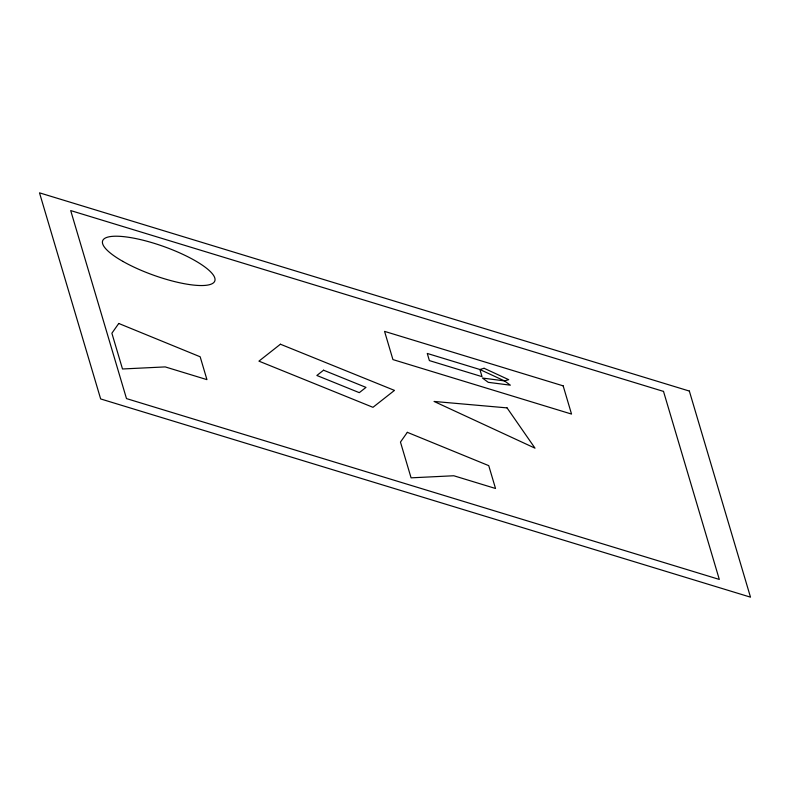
<?xml version="1.0" encoding="UTF-8"?>
<svg xmlns="http://www.w3.org/2000/svg" width="790" height="790" viewBox="0 0 790 790"><rect width="100%" height="100%" fill="white"/><g stroke="black" fill="none" stroke-linecap="round" stroke-linejoin="round"><path stroke-width="1.19" d="M118.757 323.466L111.884 333.222L122.499 368.979L165.209 366.906L206.941 379.635L200.166 356.784L118.757 323.466M407.334 432.328L400.461 442.074L411.077 477.841L453.786 475.758L495.528 488.487L488.743 465.646L407.334 432.328M280.42 344.223L258.932 361.139L372.969 407.314L394.467 390.398L280.42 344.223M323.554 370.204L316.859 375.477L359.292 392.66L365.987 387.386L323.554 370.204M484.102 368.278L479.905 369.503L427.262 353.446L429.385 360.596L482.028 376.652L479.905 369.503L504.504 380.899L510.34 385.174L488.269 382.33L482.443 378.045L504.504 380.899L508.701 379.674L484.102 368.278M507.062 407.887L434.066 401.448L535.008 448.167L507.062 407.887M689.344 391.06L39.5 192.839L100.656 398.94L750.5 597.161L689.344 391.06M663.511 391.406L70.695 210.575L126.489 398.594L719.305 579.426L663.511 391.406M563.161 385.856L384.562 331.375L392.936 359.588L571.535 414.069L563.161 385.856M122.806 261.352A59.566 15.217 19.7 0 0 214.248 281.99A59.566 15.217 19.7 0 0 139.119 239.281A59.566 15.217 19.7 0 0 122.806 261.352"/></g></svg>
